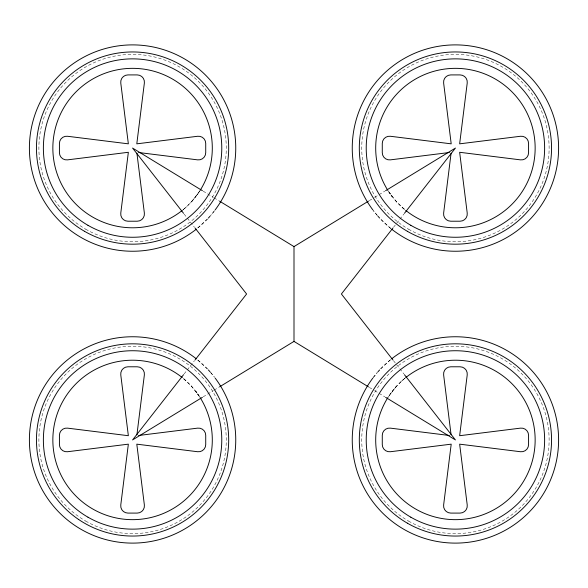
<?xml version="1.0" encoding="UTF-8"?>
<svg xmlns="http://www.w3.org/2000/svg" width="588" height="588" viewBox="0 0 588 588"><rect width="100%" height="100%" fill="white"/><g stroke="black" fill="none" stroke-linecap="round" stroke-linejoin="round"><path stroke-width="0.44" stroke-dasharray="2.94 2.21" d="M191.791 201.441L199.817 190.902M388.183 397.098L396.209 386.551M196.98 195.054L197.884 193.79L191.357 201.927L185.955 207.277M391.02 392.946L390.116 394.21L396.643 386.073L402.045 380.723M373.321 377.474L377.136 372.755M184.103 373.983L194.518 360.657M393.482 227.343L403.897 214.017M213.995 211.43L210.614 215.524M207.564 218.898L196.98 228.644A103.172 103.172 0 0 0 207.248 219.265M380.693 368.823L390.726 359.584M199.648 191.166A79.725 79.725 0 0 1 182.824 209.96L186.44 206.844M401.56 381.156L405.176 378.04A79.725 79.725 0 0 0 388.352 396.834M182.824 209.96L183.823 209.137M404.176 378.863L405.176 378.04M369.279 200.648L373.939 197.803M374.71 197.333L384.802 191.174M203.198 396.826L213.29 390.667M214.061 390.197L218.721 387.352M203.198 191.174L213.29 197.333M214.061 197.803L218.721 200.648M369.279 387.352L373.939 390.197M374.71 390.667L384.802 396.826M402.045 207.277L405.176 209.96A79.725 79.725 0 0 1 388.352 191.166M390.726 228.416L380.693 219.177M185.955 380.723L182.824 378.04A79.725 79.725 0 0 1 199.648 396.834M404.176 209.137L396.209 201.441M183.823 378.863L191.791 386.551M207.564 369.102L196.98 359.356A103.172 103.172 0 0 1 207.248 368.735M210.614 372.476L213.995 376.563M396.643 201.927L388.697 191.688M191.357 386.073L199.303 396.312M377.136 215.245L373.321 210.526M393.482 360.657L403.897 373.983M184.103 214.017L194.518 227.343M391.02 195.054L392.174 196.598L388.183 190.902M196.98 392.946L195.826 391.402L199.817 397.098M210.548 372.373A103.172 103.172 0 0 1 214.679 377.452M373.321 377.452A103.172 103.172 0 0 1 377.452 372.373M380.752 368.735A103.172 103.172 0 0 1 391.005 359.341M391.005 228.659A103.172 103.172 0 0 1 380.752 219.265M377.452 215.627A103.172 103.172 0 0 1 373.321 210.548M214.679 210.548A103.172 103.172 0 0 1 210.548 215.627M85.73 521.078A93.698 93.698 0 0 0 226.27 439.934A93.698 93.698 0 0 0 85.73 358.798A93.698 93.698 0 0 0 85.73 521.078M408.579 521.078A93.698 93.698 0 0 0 549.119 439.934A93.698 93.698 0 0 0 408.579 358.798A93.698 93.698 0 0 0 408.579 521.078M408.579 229.202A93.698 93.698 0 0 0 549.119 148.066A93.698 93.698 0 0 0 408.579 66.922A93.698 93.698 0 0 0 408.579 229.202M85.73 229.202A93.698 93.698 0 0 0 226.27 148.066A93.698 93.698 0 0 0 85.73 66.922A93.698 93.698 0 0 0 85.73 229.202"/><path stroke-width="0.88" d="M136.916 434.804L144.369 374.879A7.203 7.203 0 0 0 137.224 366.787L127.927 366.787A7.203 7.203 0 0 0 120.775 374.879L128.353 435.715L67.517 428.137A7.203 7.203 0 0 0 59.425 435.289L59.425 444.587A7.203 7.203 0 0 0 67.517 451.731L128.353 444.16L120.775 504.996A7.203 7.203 0 0 0 127.927 513.089L137.224 513.089A7.203 7.203 0 0 0 144.369 504.996L136.798 444.16L197.634 451.731A7.203 7.203 0 0 0 205.726 444.587L205.726 435.289A7.203 7.203 0 0 0 197.634 428.137L138.614 435.488M451.084 153.196L443.631 213.121A7.203 7.203 0 0 0 450.775 221.213L460.073 221.213A7.203 7.203 0 0 0 467.225 213.121L459.647 152.285L520.483 159.862A7.203 7.203 0 0 0 528.575 152.711L528.575 143.413A7.203 7.203 0 0 0 520.483 136.269L459.647 143.839L467.225 83.004A7.203 7.203 0 0 0 460.073 74.911L450.775 74.911A7.203 7.203 0 0 0 443.631 83.004L451.202 143.839L390.366 136.269A7.203 7.203 0 0 0 382.274 143.413L382.274 152.711A7.203 7.203 0 0 0 390.366 159.862L449.386 152.512M183.559 374.688L132.572 439.934L202.419 397.304M195.069 359.952L246.6 294L195.069 228.048M392.931 228.048L341.4 294L392.931 359.952M404.441 213.312L455.428 148.066L385.581 190.696M368.507 386.882L294 341.4L294 246.6L368.507 201.118M219.493 386.882L294 341.4M138.614 152.512L197.634 159.862A7.203 7.203 0 0 0 205.726 152.711L205.726 143.413A7.203 7.203 0 0 0 197.634 136.269L136.798 143.839L144.369 83.004A7.203 7.203 0 0 0 137.224 74.911L127.927 74.911A7.203 7.203 0 0 0 120.775 83.004L128.353 143.839L67.517 136.269A7.203 7.203 0 0 0 59.425 143.413L59.425 152.711A7.203 7.203 0 0 0 67.517 159.862L128.353 152.285L120.775 213.121A7.203 7.203 0 0 0 127.927 221.213L137.224 221.213A7.203 7.203 0 0 0 144.369 213.121L136.916 153.196M449.386 435.488L390.366 428.137A7.203 7.203 0 0 0 382.274 435.289L382.274 444.587A7.203 7.203 0 0 0 390.366 451.731L451.202 444.16L443.631 504.996A7.203 7.203 0 0 0 450.775 513.089L460.073 513.089A7.203 7.203 0 0 0 467.225 504.996L459.647 444.16L520.483 451.731A7.203 7.203 0 0 0 528.575 444.587L528.575 435.289A7.203 7.203 0 0 0 520.483 428.137L459.647 435.715L467.225 374.879A7.203 7.203 0 0 0 460.073 366.787L450.775 366.787A7.203 7.203 0 0 0 443.631 374.879L451.084 434.804M202.419 190.696L132.572 148.066L183.559 213.312M219.493 201.118L294 246.6M385.581 397.304L455.428 439.934L404.441 374.688M200.082 397.517A79.725 79.725 0 0 1 144.457 518.77A79.725 79.725 0 0 1 55.566 419.303A79.725 79.725 0 0 1 182.28 377.606M215.171 378.106A103.172 103.172 0 0 1 153.703 540.923A103.172 103.172 0 0 1 32.12 416.407A103.172 103.172 0 0 1 196.355 358.834M208.365 369.933A103.172 103.172 0 0 1 210.012 371.756M405.72 377.606A79.725 79.725 0 0 1 532.434 419.303A79.725 79.725 0 0 1 443.543 518.77A79.725 79.725 0 0 1 387.918 397.517M391.645 358.834A103.172 103.172 0 0 1 555.88 416.407A103.172 103.172 0 0 1 434.297 540.923A103.172 103.172 0 0 1 372.829 378.106M377.988 371.756A103.172 103.172 0 0 1 379.635 369.933M387.918 190.483A79.725 79.725 0 0 1 443.543 69.23A79.725 79.725 0 0 1 532.434 168.697A79.725 79.725 0 0 1 405.72 210.394M372.829 209.894A103.172 103.172 0 0 1 434.297 47.077A103.172 103.172 0 0 1 555.88 171.593A103.172 103.172 0 0 1 391.645 229.166M379.635 218.067A103.172 103.172 0 0 1 377.988 216.244M182.28 210.394A79.725 79.725 0 0 1 55.566 168.697A79.725 79.725 0 0 1 144.457 69.23A79.725 79.725 0 0 1 200.082 190.483M196.355 229.166A103.172 103.172 0 0 1 32.12 171.593A103.172 103.172 0 0 1 153.703 47.077A103.172 103.172 0 0 1 215.171 209.894M210.012 216.244A103.172 103.172 0 0 1 208.365 218.067M78.704 519.535A96.116 96.116 0 0 0 228.445 446.792A96.116 96.116 0 0 0 90.581 353.484A96.116 96.116 0 0 0 78.704 519.535M87.972 517.19A89.207 89.207 0 0 0 221.779 439.934A89.207 89.207 0 0 0 87.972 362.686A89.207 89.207 0 0 0 87.972 517.19M407.366 523.173A96.116 96.116 0 0 0 551.544 439.934A96.116 96.116 0 0 0 407.366 356.695A96.116 96.116 0 0 0 407.366 523.173M410.821 517.19A89.207 89.207 0 0 0 544.628 439.934A89.207 89.207 0 0 0 410.821 362.686A89.207 89.207 0 0 0 410.821 517.19M407.366 231.304A96.116 96.116 0 0 0 551.544 148.066A96.116 96.116 0 0 0 407.366 64.827A96.116 96.116 0 0 0 407.366 231.304M410.821 225.314A89.207 89.207 0 0 0 544.628 148.066A89.207 89.207 0 0 0 410.821 70.81A89.207 89.207 0 0 0 410.821 225.314M84.518 231.304A96.116 96.116 0 0 0 228.688 148.066A96.116 96.116 0 0 0 84.518 64.827A96.116 96.116 0 0 0 84.518 231.304M87.972 225.314A89.207 89.207 0 0 0 221.779 148.066A89.207 89.207 0 0 0 87.972 70.81A89.207 89.207 0 0 0 87.972 225.314"/></g></svg>
